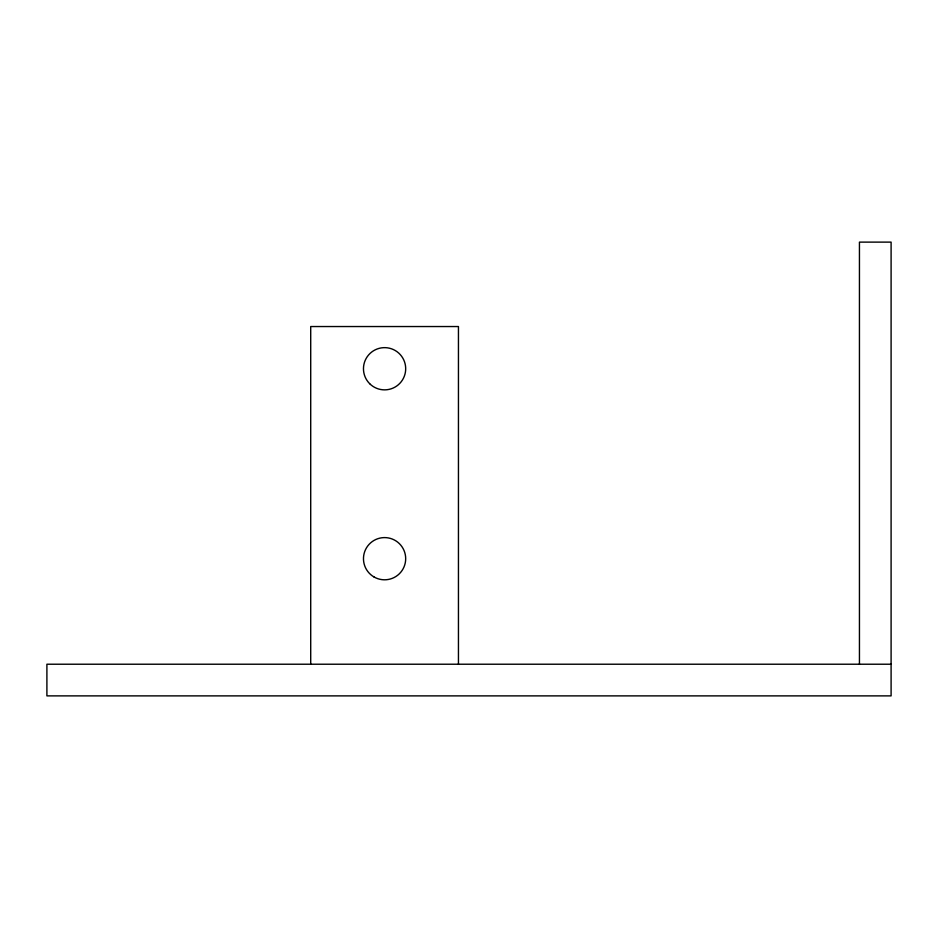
<?xml version="1.0" encoding="UTF-8"?>
<svg xmlns="http://www.w3.org/2000/svg" width="938" height="938" viewBox="0 0 938 938"><rect width="100%" height="100%" fill="white"/><g stroke="black" fill="none" stroke-linecap="round" stroke-linejoin="round"><path stroke-width="1.41" d="M891.1 664.221L46.9 664.221L46.9 695.879L891.1 695.879L891.1 242.121L859.443 242.121L859.443 664.221M458.448 664.221L458.448 326.541L310.713 326.541L310.713 664.221M374.028 576.976A21.105 21.105 0 0 0 405.685 558.696A21.105 21.105 0 0 0 374.028 540.417A21.105 21.105 0 0 0 374.028 576.976M369.654 383.677A21.105 21.105 0 0 0 404.97 374.215A21.105 21.105 0 0 0 379.116 348.361A21.105 21.105 0 0 0 369.654 383.677"/></g></svg>
